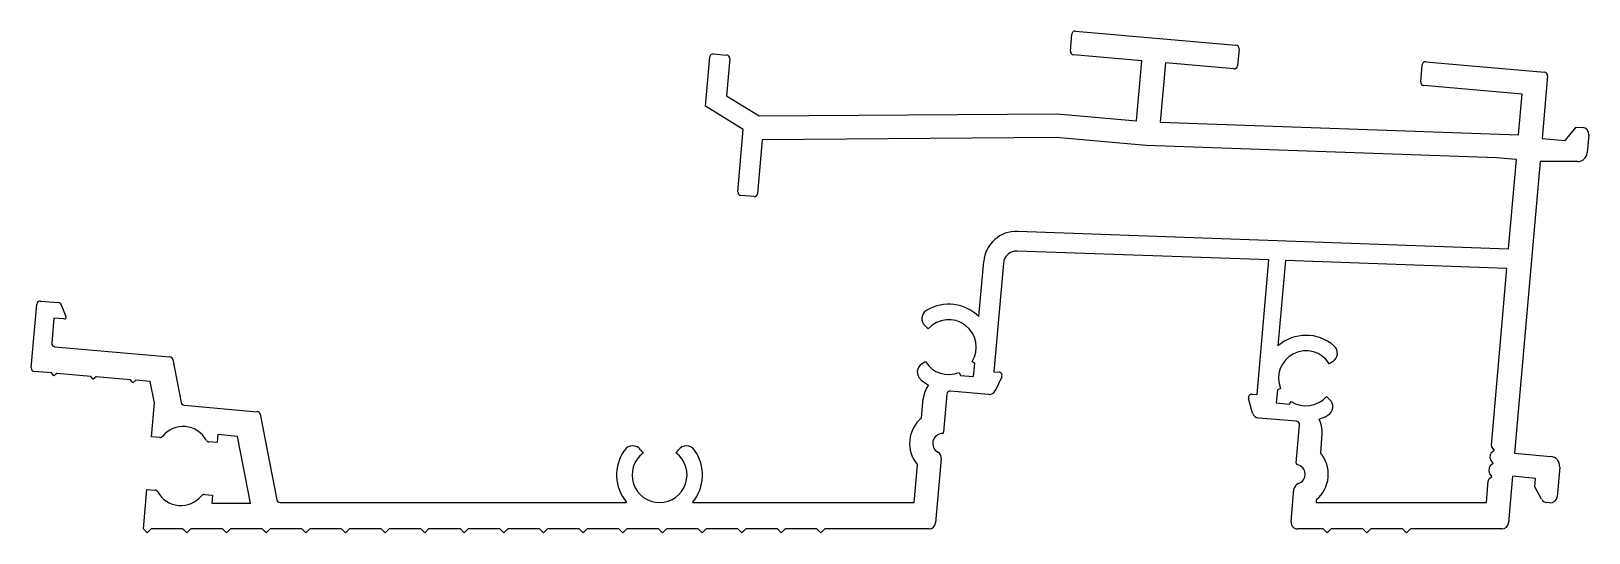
# Model space of a CAD drawing. Extents: x -60 to 58, y 1 to 39.
import ezdxf

# ---------------------------------------------------------------- set-up
doc = ezdxf.new("R2010")
doc.units = 0
doc.layers.get('0').update_dxf_attribs({"linetype": 'CONTINUOUS'})
doc.layers.add('1', color=7, linetype='CONTINUOUS')

msp = doc.modelspace()

# ---------------------------------------------------------------- linework, layer by layer
at = {"color": 7, "linetype": 'CONTINUOUS'}
for p, q in [((18.84, 37.14), (18.96, 38.43)), ((19.23, 38.66), (31.38, 37.6)), ((-8.77, 32.98), (-8.45, 36.71)), ((-8.18, 36.94), (-7.18, 36.85)), ((-6.95, 36.58), (-7.2, 33.77)), ((24.25, 36.41), (19.07, 36.87)), ((31.61, 37.33), (31.5, 36.03)), ((23.86, 31.88), (24.25, 36.41)), ((26.04, 36.26), (25.65, 31.77)), ((31.23, 35.8), (26.04, 36.26)), ((45.37, 34.82), (45.48, 36.11)), ((45.75, 36.34), (54.74, 35.55)), ((53.04, 33.89), (45.6, 34.55)), ((54.97, 35.28), (54.55, 30.52)), ((-7.2, 33.77), (-4.71, 32.24)), ((52.77, 30.81), (53.04, 33.89)), ((-5.92, 31.22), (-8.77, 32.98)), ((-4.71, 32.24), (17.84, 32.41)), ((17.84, 32.41), (23.86, 31.88)), ((-6.33, 26.49), (-5.92, 31.22)), ((25.65, 31.77), (52.77, 30.81)), ((56.3, 30.37), (57.14, 31.4)), ((57.14, 31.4), (57.64, 31.36)), ((58.09, 30.81), (57.97, 29.46)), ((-4.48, 30.44), (-4.84, 26.36)), ((17.77, 30.61), (-4.48, 30.44)), ((24.59, 30.01), (17.77, 30.61)), ((51.11, 29.07), (24.59, 30.01)), ((54.55, 30.52), (56.3, 30.37)), ((52.61, 28.94), (51.11, 29.07)), ((52.02, 22.18), (52.61, 28.94)), ((54.4, 28.78), (52.47, 6.69)), ((57.23, 28.78), (54.4, 28.78)), ((-5.11, 26.13), (-6.1, 26.22)), ((14.86, 23.5), (52.02, 22.18)), ((33.87, 21.33), (14.81, 22)), ((32.98, 11.13), (33.87, 21.33)), ((11.92, 17.04), (12.28, 21.22)), ((13.78, 21.09), (13.06, 12.87)), ((-59.83, 13.16), (-59.41, 17.99)), ((-59.14, 18.22), (-57.76, 18.1)), ((-57.55, 17.94), (-57.2, 17.06)), ((-58.11, 16.92), (-58.27, 15.03)), ((-57.35, 16.86), (-58.11, 16.92)), ((8.08, 16.12), (7.85, 16.33)), ((-58.04, 14.76), (-49.33, 14)), ((-49.11, 13.8), (-48.47, 10.53)), ((7.6, 13.47), (7.86, 13.63)), ((11.61, 13.5), (11.39, 13.63)), ((11.52, 12.5), (11.61, 13.5)), ((-58.3, 12.77), (-59.61, 12.89)), ((-58.12, 12.56), (-58.3, 12.77)), ((-57.9, 12.74), (-58.12, 12.56)), ((-55.31, 12.51), (-57.9, 12.74)), ((-55.13, 12.3), (-55.31, 12.51)), ((-54.91, 12.48), (-55.13, 12.3)), ((-52.32, 12.25), (-54.91, 12.48)), ((-52.14, 12.03), (-52.32, 12.25)), ((-51.92, 12.22), (-52.14, 12.03)), ((-50.82, 12.12), (-51.92, 12.22)), ((-50.5, 10.5), (-50.82, 12.12)), ((10.43, 12.81), (10.52, 12.59)), ((10.52, 12.59), (11.52, 12.5)), ((13.06, 12.87), (13.45, 12.84)), ((13.65, 12.48), (13.15, 11.43)), ((7.58, 9.37), (7.71, 10.83)), ((9.5, 11.17), (9.24, 8.28)), ((12.65, 11.15), (9.77, 11.4)), ((32.64, 9.73), (32.33, 10.85)), ((32.59, 11.16), (32.98, 11.13)), ((-50.73, 7.94), (-50.5, 10.5)), ((-48.25, 10.33), (-42.72, 9.84)), ((-42.49, 9.64), (-41.23, 3.16)), ((35.97, 9.11), (33.08, 9.36)), ((35.94, 5.94), (36.19, 8.84)), ((-50.1, 7.88), (-50.73, 7.94)), ((-45.75, 7.5), (-46.37, 7.55)), ((-45.7, 8.1), (-45.75, 7.5)), ((-44.21, 7.97), (-45.7, 8.1)), ((-43.22, 2.92), (-44.21, 7.97)), ((-13.69, 6.95), (-13.51, 6.7)), ((-11.01, 6.7), (-10.83, 6.95)), ((9.07, 6.3), (8.64, 1.42)), ((52.47, 6.69), (55.21, 6.45)), ((7.02, 2.96), (7.27, 5.81)), ((52.32, 4.95), (52.01, 1.42)), ((54.06, 4.79), (52.32, 4.95)), ((54, 4.15), (54.06, 4.79)), ((55.89, 5.64), (55.69, 3.4)), ((-51.34, 0.96), (-51.08, 3.95)), ((-51.08, 3.95), (-50.45, 3.9)), ((-46.72, 3.57), (-46.1, 3.51)), ((35.55, 1.51), (35.77, 3.96)), ((54.52, 3.22), (54, 4.15)), ((-46.1, 3.51), (-46.15, 2.92)), ((-46.15, 2.92), (-43.22, 2.92)), ((-40.99, 2.96), (-14.76, 2.96)), ((-9.76, 2.96), (7.02, 2.96)), ((55.15, 2.94), (54.92, 2.96)), ((-51.04, 0.66), (-51.34, 0.96)), ((-50.74, 0.96), (-51.04, 0.66)), ((-48.34, 0.96), (-50.74, 0.96)), ((-48.04, 0.66), (-48.34, 0.96)), ((-47.74, 0.96), (-48.04, 0.66)), ((-45.34, 0.96), (-47.74, 0.96)), ((-45.04, 0.66), (-45.34, 0.96)), ((-44.74, 0.96), (-45.04, 0.66)), ((-42.34, 0.96), (-44.74, 0.96)), ((-42.04, 0.66), (-42.34, 0.96)), ((-41.74, 0.96), (-42.04, 0.66)), ((-39.34, 0.96), (-41.74, 0.96)), ((-39.04, 0.66), (-39.34, 0.96)), ((-38.74, 0.96), (-39.04, 0.66)), ((-36.34, 0.96), (-38.74, 0.96)), ((-36.04, 0.66), (-36.34, 0.96)), ((-35.74, 0.96), (-36.04, 0.66)), ((-33.34, 0.96), (-35.74, 0.96)), ((-33.04, 0.66), (-33.34, 0.96)), ((-32.74, 0.96), (-33.04, 0.66)), ((-30.34, 0.96), (-32.74, 0.96)), ((-30.04, 0.66), (-30.34, 0.96)), ((-29.74, 0.96), (-30.04, 0.66)), ((-27.34, 0.96), (-29.74, 0.96)), ((-27.04, 0.66), (-27.34, 0.96)), ((-26.74, 0.96), (-27.04, 0.66)), ((-24.34, 0.96), (-26.74, 0.96)), ((-24.04, 0.66), (-24.34, 0.96)), ((-23.74, 0.96), (-24.04, 0.66)), ((-21.34, 0.96), (-23.74, 0.96)), ((-21.04, 0.66), (-21.34, 0.96)), ((-20.74, 0.96), (-21.04, 0.66)), ((-18.34, 0.96), (-20.74, 0.96)), ((-18.04, 0.66), (-18.34, 0.96)), ((-17.74, 0.96), (-18.04, 0.66)), ((-15.34, 0.96), (-17.74, 0.96)), ((-15.04, 0.66), (-15.34, 0.96)), ((-14.74, 0.96), (-15.04, 0.66)), ((-12.34, 0.96), (-14.74, 0.96)), ((-12.04, 0.66), (-12.34, 0.96)), ((-11.74, 0.96), (-12.04, 0.66)), ((-9.34, 0.96), (-11.74, 0.96)), ((-9.04, 0.66), (-9.34, 0.96)), ((-8.74, 0.96), (-9.04, 0.66)), ((-6.34, 0.96), (-8.74, 0.96)), ((-6.04, 0.66), (-6.34, 0.96)), ((-5.74, 0.96), (-6.04, 0.66)), ((-3.34, 0.96), (-5.74, 0.96)), ((-3.04, 0.66), (-3.34, 0.96)), ((-2.74, 0.96), (-3.04, 0.66)), ((-0.34, 0.96), (-2.74, 0.96)), ((-0.04, 0.66), (-0.34, 0.96)), ((0.26, 0.96), (-0.04, 0.66)), ((8.14, 0.96), (0.26, 0.96)), ((37.99, 0.96), (36.05, 0.96)), ((38.29, 0.66), (37.99, 0.96)), ((38.59, 0.96), (38.29, 0.66)), ((40.99, 0.96), (38.59, 0.96)), ((41.29, 0.66), (40.99, 0.96)), ((41.59, 0.96), (41.29, 0.66)), ((43.99, 0.96), (41.59, 0.96)), ((44.29, 0.66), (43.99, 0.96)), ((44.59, 0.96), (44.29, 0.66)), ((51.51, 0.96), (44.59, 0.96))]:
    msp.add_line(p, q, dxfattribs=at)
for centre, radius, start, end in [((19.21, 38.41), 0.25, 85, 175), ((-8.2, 36.69), 0.25, 85, 175), ((-7.2, 36.61), 0.25, 355, 85), ((19.09, 37.12), 0.25, 175, 265), ((31.36, 37.35), 0.25, 355, 85), ((31.25, 36.05), 0.25, 265, 355), ((45.73, 36.09), 0.25, 85, 175), ((54.72, 35.3), 0.25, 355, 85), ((45.62, 34.79), 0.25, 175, 265), ((57.59, 30.86), 0.5, 355, 85), ((57.23, 29.53), 0.75, 270, 355), ((-6.08, 26.47), 0.25, 175, 265), ((-5.08, 26.38), 0.25, 265, 355), ((14.77, 21), 2.5, 87.9643, 175), ((14.77, 21), 1, 87.9644, 175), ((-59.16, 17.97), 0.25, 85, 175), ((-57.78, 17.85), 0.25, 21.5652, 85), ((9.63, 14.73), 3.25, 45.2083, 120.6036), ((-57.34, 17.01), 0.15, 265, 21.5652), ((8.35, 16.89), 0.75, 120.6036, 228.0612), ((9.63, 14.73), 2.08, 328.0555, 138.0612), ((-58.02, 15.01), 0.25, 175, 265), ((-59.58, 13.14), 0.25, 175, 265), ((-49.35, 13.75), 0.25, 11, 85), ((8, 12.84), 0.75, 121.9389, 229.3964), ((9.63, 14.73), 2.08, 211.9388, 292.6979), ((9.63, 14.73), 3.25, 229.3964, 242.1121), ((9.7, 10.65), 2, 142.8879, 174.9998), ((13.42, 12.59), 0.25, 334.4439, 85), ((9.74, 11.15), 0.25, 85, 175), ((12.7, 11.65), 0.5, 265, 334.4439), ((32.57, 10.91), 0.25, 85, 195.5561), ((-48.23, 10.58), 0.25, 191, 265), ((-42.74, 9.6), 0.25, 11, 85), ((33.12, 9.86), 0.5, 195.5561, 265), ((-48.33, 6.72), 2, 28.749, 141.251), ((9.17, 7.44), 2.5, 129.4271, 220.5729), ((9.14, 8.29), 0.1, 271.7556, 355.002), ((35.94, 8.86), 0.25, 355, 85), ((-50.08, 8.13), 0.25, 265.0008, 321.2507), ((-46.35, 7.8), 0.25, 208.7493, 264.9997), ((-14.29, 6.5), 0.75, 36.9386, 144.3964), ((-10.23, 6.5), 0.75, 35.6036, 143.0612), ((9.17, 7.44), 0.75, 91.7563, 241.4218), ((-12.26, 5.04), 3.25, 144.3964, 219.7918), ((-12.26, 5.04), 2.08, 126.9388, 53.0613), ((-12.26, 5.04), 3.25, 320.2082, 35.6036), ((8.57, 6.34), 0.5, 354.9994, 61.422), ((36.04, 5.94), 0.1, 175.0025, 258.2426), ((55.14, 5.7), 0.75, 355, 85), ((35.87, 5.1), 0.75, 288.5782, 78.2437), ((-50.47, 3.65), 0.25, 28.7486, 85.0012), ((-48.5, 4.73), 2, 208.749, 321.251), ((-46.74, 3.32), 0.25, 84.9983, 141.2514), ((36.27, 3.92), 0.5, 108.5784, 174.9995), ((-40.99, 3.21), 0.25, 191, 270), ((54.96, 3.46), 0.5, 209.2871, 265), ((55.2, 3.44), 0.5, 265, 355), ((8.14, 1.46), 0.5, 270, 355), ((36.05, 1.46), 0.5, 175, 270), ((51.51, 1.46), 0.5, 270, 355)]:
    msp.add_arc(centre, radius, start, end, dxfattribs=at)
at = {"layer": '1', "color": 7, "linetype": 'CONTINUOUS'}
for p, q in [((35.12, 21.28, -0.17), (34.56, 14.83, -0.17)), ((51.89, 20.68, -0.17), (35.12, 21.28, -0.17)), ((50.72, 7.31, -0.17), (51.89, 20.68, -0.17)), ((38.71, 13.63, -0.17), (38.45, 13.47, -0.17)), ((34.52, 11.49, -0.17), (34.43, 10.5, -0.17)), ((34.75, 11.59, -0.17), (34.52, 11.49, -0.17)), ((35.43, 10.41, -0.17), (35.56, 10.62, -0.17)), ((38.23, 10.98, -0.17), (38.46, 10.77, -0.17)), ((34.43, 10.5, -0.17), (35.43, 10.41, -0.17)), ((37.89, 8.19, -0.17), (37.77, 6.73, -0.17)), ((50.93, 6.94, -0.17), (50.77, 7.13, -0.17)), ((50.63, 6.31, -0.17), (50.65, 6.61, -0.17)), ((50.66, 5.78, -0.17), (50.84, 5.94, -0.17)), ((50.84, 5.95, -0.17), (50.69, 6.13, -0.17)), ((50.74, 6.78, -0.17), (50.93, 6.93, -0.17)), ((50.54, 5.32, -0.17), (50.57, 5.61, -0.17)), ((50.57, 4.78, -0.17), (50.75, 4.94, -0.17)), ((50.75, 4.95, -0.17), (50.6, 5.14, -0.17)), ((50.34, 2.96, -0.17), (50.48, 4.61, -0.17)), ((37.45, 3.17, -0.17), (37.44, 2.96, -0.17)), ((37.44, 2.96, -0.17), (50.34, 2.96, -0.17))]:
    msp.add_line(p, q, dxfattribs=at)
for centre, radius, start, end in [((36.68, 12.37, -0.17), 3.25, 49.3964, 130.801), ((36.68, 12.37, -0.17), 2.08, 31.9388, 201.9445), ((38.31, 14.26, -0.17), 0.75, 301.9392, 49.3963), ((36.68, 12.37, -0.17), 2.08, 237.302, 318.0613), ((37.96, 10.21, -0.17), 0.75, 300.6037, 48.0607), ((36.68, 12.37, -0.17), 3.25, 287.8879, 300.6036), ((35.9, 8.36, -0.17), 2, 355.0007, 27.1119), ((50.96, 7.29, -0.17), 0.25, 175, 220), ((35.87, 5.1, -0.17), 2.5, 309.4273, 40.5727), ((50.88, 6.29, -0.17), 0.25, 175, 220), ((50.9, 6.58, -0.17), 0.25, 130, 175), ((50.84, 5.94, -0.17), 0.008, 310, 40), ((50.92, 6.94, -0.17), 0.008, 310, 40), ((50.73, 4.59, -0.17), 0.25, 130, 175), ((50.79, 5.3, -0.17), 0.25, 175, 220), ((50.82, 5.59, -0.17), 0.25, 130, 175), ((50.75, 4.95, -0.17), 0.008, 310, 40)]:
    msp.add_arc(centre, radius, start, end, dxfattribs=at)

doc.saveas('drawing.dxf')
